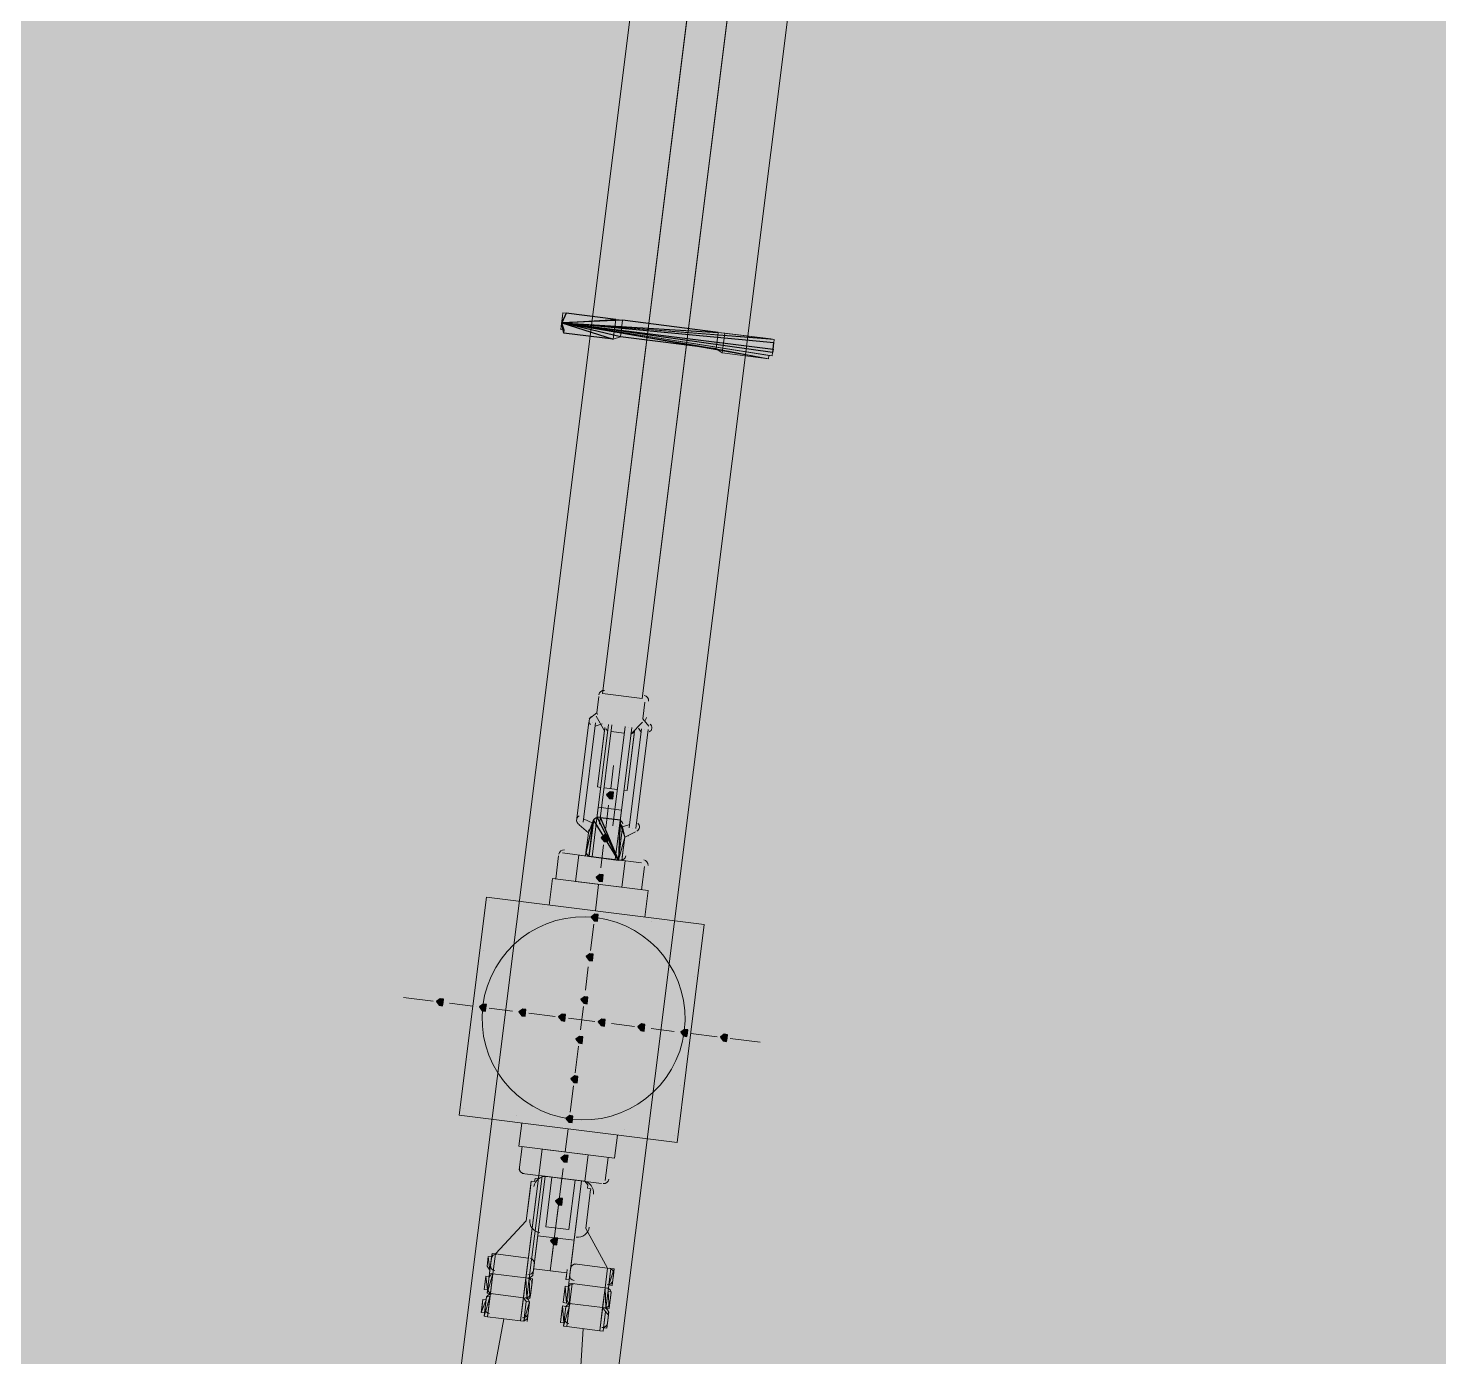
# Model space of a CAD drawing. Header units: metres. Extents: x -4 to 509425, y 7549 to 4732445.
# Drawn here: x 476060.98 to 476064.568, y 4719734.761 to 4719738.14 of the extents above; entities that cross this region are included whole.
import ezdxf

# ---------------------------------------------------------------- set-up
doc = ezdxf.new("R2010")
doc.units = ezdxf.units.M
doc.header["$LTSCALE"] = 0.01
doc.header["$MEASUREMENT"] = 0
doc.layers.get('0').update_dxf_attribs({"lineweight": 0})
doc.layers.add('_SUBESTACIÓN', color=1, linetype='Continuous')
doc.layers.add('SUBESTACION LA VID', color=253, linetype='Continuous')

# ---------------------------------------------------------------- blocks, each defined once
blk = doc.blocks.new('A$Cfff6051d')
at = {"layer": 'SUBESTACION LA VID', "transparency": 33554687}
h = blk.add_hatch(color=256, dxfattribs=at)
h.dxf.hatch_style = 2
h.paths.add_polyline_path([(476062.468, 4719736.1881), (476062.469, 4719736.1965), (476062.4606, 4719736.1976), (476062.4512, 4719736.1902), (476062.4585, 4719736.1808), (476062.4669, 4719736.1797)])
h = blk.add_hatch(color=256, dxfattribs=at)
h.dxf.hatch_style = 2
h.paths.add_polyline_path([(476062.4543, 4719736.0789), (476062.4553, 4719736.0873), (476062.4469, 4719736.0884), (476062.4375, 4719736.081), (476062.4448, 4719736.0716), (476062.4532, 4719736.0705)])
h = blk.add_hatch(color=256, dxfattribs=at)
h.dxf.hatch_style = 2
h.paths.add_polyline_path([(476062.4417, 4719735.9781), (476062.4427, 4719735.9865), (476062.4343, 4719735.9876), (476062.4249, 4719735.9802), (476062.4322, 4719735.9708), (476062.4406, 4719735.9697)])
h = blk.add_hatch(color=256, dxfattribs=at)
h.dxf.hatch_style = 2
h.paths.add_polyline_path([(476062.429, 4719735.8773), (476062.4301, 4719735.8857), (476062.4217, 4719735.8868), (476062.4122, 4719735.8794), (476062.4196, 4719735.87), (476062.428, 4719735.8689)])
h = blk.add_hatch(color=256, dxfattribs=at)
h.dxf.hatch_style = 2
h.paths.add_polyline_path([(476062.4164, 4719735.7765), (476062.4174, 4719735.7849), (476062.409, 4719735.786), (476062.3996, 4719735.7786), (476062.4069, 4719735.7692), (476062.4153, 4719735.7681)])
h = blk.add_hatch(color=256, dxfattribs=at)
h.dxf.hatch_style = 2
h.paths.add_polyline_path([(476062.0352, 4719735.6622), (476062.0362, 4719735.6706), (476062.0278, 4719735.6716), (476062.0184, 4719735.6643), (476062.0257, 4719735.6548), (476062.0341, 4719735.6538)])
h = blk.add_hatch(color=256, dxfattribs=at)
h.dxf.hatch_style = 2
h.paths.add_polyline_path([(476062.1444, 4719735.6485), (476062.1454, 4719735.6569), (476062.137, 4719735.6579), (476062.1276, 4719735.6506), (476062.1349, 4719735.6411), (476062.1433, 4719735.6401)])
h = blk.add_hatch(color=256, dxfattribs=at)
h.dxf.hatch_style = 2
h.paths.add_polyline_path([(476062.4027, 4719735.6673), (476062.4037, 4719735.6757), (476062.3953, 4719735.6768), (476062.3859, 4719735.6694), (476062.3932, 4719735.66), (476062.4016, 4719735.6589)])
h = blk.add_hatch(color=256, dxfattribs=at)
h.dxf.hatch_style = 2
h.paths.add_polyline_path([(476062.2452, 4719735.6359), (476062.2462, 4719735.6443), (476062.2378, 4719735.6453), (476062.2284, 4719735.638), (476062.2357, 4719735.6285), (476062.2441, 4719735.6275)])
h = blk.add_hatch(color=256, dxfattribs=at)
h.dxf.hatch_style = 2
h.paths.add_polyline_path([(476062.346, 4719735.6232), (476062.347, 4719735.6316), (476062.3386, 4719735.6327), (476062.3292, 4719735.6253), (476062.3365, 4719735.6159), (476062.3449, 4719735.6148)])
h = blk.add_hatch(color=256, dxfattribs=at)
h.dxf.hatch_style = 2
h.paths.add_polyline_path([(476062.4468, 4719735.6106), (476062.4478, 4719735.619), (476062.4394, 4719735.62), (476062.43, 4719735.6127), (476062.4373, 4719735.6032), (476062.4457, 4719735.6022)])
h = blk.add_hatch(color=256, dxfattribs=at)
h.dxf.hatch_style = 2
h.paths.add_polyline_path([(476062.5476, 4719735.5979), (476062.5486, 4719735.6063), (476062.5402, 4719735.6074), (476062.5308, 4719735.6), (476062.5381, 4719735.5906), (476062.5465, 4719735.5895)])
h = blk.add_hatch(color=256, dxfattribs=at)
h.dxf.hatch_style = 2
h.paths.add_polyline_path([(476062.6568, 4719735.5842), (476062.6578, 4719735.5927), (476062.6494, 4719735.5937), (476062.64, 4719735.5864), (476062.6473, 4719735.5769), (476062.6557, 4719735.5758)])
h = blk.add_hatch(color=256, dxfattribs=at)
h.dxf.hatch_style = 2
h.paths.add_polyline_path([(476062.39, 4719735.5665), (476062.3911, 4719735.5749), (476062.3827, 4719735.5759), (476062.3732, 4719735.5686), (476062.3806, 4719735.5591), (476062.389, 4719735.5581)])
h = blk.add_hatch(color=256, dxfattribs=at)
h.dxf.hatch_style = 2
h.paths.add_polyline_path([(476062.7576, 4719735.5716), (476062.7586, 4719735.58), (476062.7502, 4719735.5811), (476062.7408, 4719735.5737), (476062.7481, 4719735.5643), (476062.7565, 4719735.5632)])
h = blk.add_hatch(color=256, dxfattribs=at)
h.dxf.hatch_style = 2
h.paths.add_polyline_path([(476062.3774, 4719735.4657), (476062.3785, 4719735.4741), (476062.3701, 4719735.4751), (476062.3606, 4719735.4678), (476062.368, 4719735.4583), (476062.3764, 4719735.4573)])
h = blk.add_hatch(color=256, dxfattribs=at)
h.dxf.hatch_style = 2
h.paths.add_polyline_path([(476062.3648, 4719735.3649), (476062.3658, 4719735.3733), (476062.3574, 4719735.3743), (476062.348, 4719735.367), (476062.3553, 4719735.3575), (476062.3637, 4719735.3565)])
h = blk.add_hatch(color=256, dxfattribs=at)
h.dxf.hatch_style = 2
h.paths.add_polyline_path([(476062.3521, 4719735.2641), (476062.3532, 4719735.2725), (476062.3448, 4719735.2735), (476062.3353, 4719735.2662), (476062.3427, 4719735.2567), (476062.3511, 4719735.2557)])
h = blk.add_hatch(color=256, dxfattribs=at)
h.dxf.hatch_style = 2
h.paths.add_polyline_path([(476062.3384, 4719735.1549), (476062.3395, 4719735.1633), (476062.3311, 4719735.1643), (476062.3216, 4719735.157), (476062.329, 4719735.1475), (476062.3374, 4719735.1465)])
h = blk.add_hatch(color=256, dxfattribs=at)
h.dxf.hatch_style = 2
h.paths.add_polyline_path([(476062.3258, 4719735.0541), (476062.3269, 4719735.0625), (476062.3185, 4719735.0635), (476062.309, 4719735.0562), (476062.3164, 4719735.0467), (476062.3248, 4719735.0457)])
at = {"layer": 'SUBESTACION LA VID', "lineweight": 15}
for p, q in [((476063.1822, 4719742.3613), (476062.4408, 4719736.4475)), ((476063.283, 4719742.3487), (476062.5416, 4719736.4349)), ((476062.5416, 4719736.4349), (476062.4408, 4719736.4475)), ((476062.4313, 4719736.4402), (476062.4261, 4719736.3982)), ((476062.5437, 4719736.3834), (476062.5489, 4719736.4254)), ((476062.4061, 4719736.3751), (476062.3745, 4719736.123)), ((476062.4261, 4719736.3982), (476062.4071, 4719736.3835)), ((476062.4145, 4719736.374), (476062.4145, 4719736.374)), ((476062.425, 4719736.3898), (476062.446, 4719736.353)), ((476062.5132, 4719736.3446), (476062.5426, 4719736.375)), ((476062.5437, 4719736.3834), (476062.5584, 4719736.3645)), ((476062.3913, 4719736.1209), (476062.4229, 4719736.373)), ((476062.4218, 4719736.3646), (476062.4397, 4719736.3708)), ((476062.4333, 4719736.1157), (476062.4649, 4719736.3677)), ((476062.4628, 4719736.3509), (476062.4964, 4719736.3467)), ((476062.4669, 4719736.1115), (476062.4985, 4719736.3635)), ((476062.5153, 4719736.3614), (476062.4837, 4719736.1094)), ((476062.5069, 4719736.3624), (476062.5069, 4719736.3624)), ((476062.5405, 4719736.3582), (476062.5089, 4719736.1062)), ((476062.5257, 4719736.1041), (476062.5573, 4719736.3561)), ((476062.5395, 4719736.3498), (476062.5321, 4719736.3593)), ((476062.5489, 4719736.3572), (476062.5489, 4719736.3572)), ((476062.4617, 4719736.206), (476062.4691, 4719736.2648)), ((476062.4785, 4719736.2039), (476062.4449, 4719736.2081)), ((476062.4449, 4719736.2081), (476062.4785, 4719736.2039)), ((476062.449, 4719736.1052), (476062.4564, 4719736.164)), ((476062.3924, 4719736.1293), (476062.4165, 4719736.1178)), ((476062.4049, 4719736.0936), (476062.4176, 4719736.1262)), ((476062.4354, 4719736.1325), (476062.469, 4719736.1283)), ((476062.3818, 4719736.1136), (476062.4049, 4719736.0936)), ((476062.3829, 4719736.122), (476062.3829, 4719736.122)), ((476062.3986, 4719736.0432), (476062.4049, 4719736.0936)), ((476062.4753, 4719736.1104), (476062.4753, 4719736.1104)), ((476062.4848, 4719736.1178), (476062.4973, 4719736.0821)), ((476062.51, 4719736.1146), (476062.4921, 4719736.1083)), ((476062.5247, 4719736.0957), (476062.4973, 4719736.0821)), ((476062.5173, 4719736.1051), (476062.5173, 4719736.1051)), ((476062.4364, 4719736.0044), (476062.4438, 4719736.0632)), ((476062.4973, 4719736.0821), (476062.491, 4719736.0316)), ((476062.3219, 4719735.9761), (476062.3293, 4719736.0349)), ((476062.3388, 4719736.0422), (476062.4144, 4719736.0327)), ((476062.4816, 4719736.0243), (476062.406, 4719736.0338)), ((476062.4144, 4719736.0327), (476062.4732, 4719736.0254)), ((476062.4732, 4719736.0254), (476062.5404, 4719736.0169)), ((476062.5404, 4719735.9487), (476062.5477, 4719736.0075)), ((476062.3051, 4719735.9099), (476062.3135, 4719735.9771)), ((476062.3135, 4719735.9771), (476062.5572, 4719735.9466)), ((476062.4227, 4719735.8952), (476062.4311, 4719735.9624)), ((476062.5487, 4719735.8794), (476062.5572, 4719735.9466)), ((476062.1529, 4719735.9205), (476062.1529, 4719735.9205)), ((476062.2873, 4719735.9036), (476062.2873, 4719735.9036)), ((476062.4217, 4719735.8868), (476062.4217, 4719735.8868)), ((476062.4101, 4719735.7944), (476062.4185, 4719735.8616)), ((476062.5645, 4719735.8689), (476062.5645, 4719735.8689)), ((476062.6905, 4719735.8531), (476062.6905, 4719735.8531)), ((476062.1371, 4719735.7945), (476062.1371, 4719735.7945)), ((476062.3974, 4719735.6936), (476062.4048, 4719735.7524)), ((476062.6747, 4719735.7271), (476062.6747, 4719735.7271)), ((476062.01, 4719735.6653), (476061.9343, 4719735.6748)), ((476062.1108, 4719735.6527), (476062.052, 4719735.6601)), ((476062.1192, 4719735.6517), (476062.1192, 4719735.6517)), ((476062.2116, 4719735.6401), (476062.1528, 4719735.6474)), ((476062.3208, 4719735.6264), (476062.2536, 4719735.6348)), ((476062.4216, 4719735.6137), (476062.3544, 4719735.6222)), ((476062.3848, 4719735.5927), (476062.3922, 4719735.6516)), ((476062.5224, 4719735.6011), (476062.4636, 4719735.6085)), ((476062.6232, 4719735.5885), (476062.5644, 4719735.5958)), ((476062.3711, 4719735.4835), (476062.3795, 4719735.5507)), ((476062.6568, 4719735.5842), (476062.6568, 4719735.5842)), ((476062.7324, 4719735.5748), (476062.6652, 4719735.5832)), ((476062.8416, 4719735.5611), (476062.766, 4719735.5706)), ((476062.1023, 4719735.5172), (476062.1023, 4719735.5172)), ((476062.3585, 4719735.3827), (476062.3669, 4719735.4499)), ((476062.6399, 4719735.4498), (476062.6399, 4719735.4498)), ((476062.0865, 4719735.3912), (476062.0865, 4719735.3912)), ((476062.2209, 4719735.3744), (476062.2209, 4719735.3744)), ((476062.2356, 4719735.3555), (476062.2282, 4719735.2967)), ((476062.3458, 4719735.2819), (476062.3532, 4719735.3407)), ((476062.3553, 4719735.3575), (476062.3553, 4719735.3575)), ((476062.4981, 4719735.3396), (476062.4981, 4719735.3396)), ((476062.4792, 4719735.3249), (476062.4718, 4719735.2661)), ((476062.6241, 4719735.3238), (476062.6241, 4719735.3238)), ((476062.2282, 4719735.2967), (476062.4718, 4719735.2661)), ((476062.2366, 4719735.2956), (476062.2293, 4719735.2368)), ((476062.455, 4719735.2682), (476062.4477, 4719735.2094)), ((476062.2366, 4719735.2274), (476062.3122, 4719735.2179)), ((476062.3332, 4719735.1811), (476062.3406, 4719735.2399)), ((476062.2576, 4719735.1906), (476062.2471, 4719735.1066)), ((476062.3878, 4719735.2084), (476062.2954, 4719735.22)), ((476062.3122, 4719735.2179), (476062.371, 4719735.2105)), ((476062.371, 4719735.2105), (476062.4382, 4719735.2021)), ((476062.3983, 4719735.0876), (476062.4088, 4719735.1717)), ((476062.3206, 4719735.0803), (476062.3279, 4719735.1391)), ((476062.1683, 4719735.0226), (476062.2471, 4719735.1066)), ((476062.4539, 4719734.9868), (476062.3983, 4719735.0876)), ((476062.2765, 4719735.0688), (476062.3689, 4719735.0572)), ((476062.1683, 4719735.0226), (476062.2523, 4719735.0121)), ((476062.3079, 4719734.9795), (476062.3153, 4719735.0383)), ((476062.1473, 4719734.9911), (476062.1494, 4719735.0079)), ((476062.267, 4719734.9932), (476062.2649, 4719734.9764)), ((476062.3499, 4719734.9743), (476062.2659, 4719734.9848)), ((476062.351, 4719734.9827), (476062.3489, 4719734.9659)), ((476062.4539, 4719734.9868), (476062.3699, 4719734.9974)), ((476062.1399, 4719734.9323), (476062.1431, 4719734.9575)), ((476062.246, 4719734.9617), (476062.162, 4719734.9722)), ((476062.162, 4719734.9722), (476062.246, 4719734.9617)), ((476062.2607, 4719734.9428), (476062.2575, 4719734.9176)), ((476062.3636, 4719734.947), (476062.4476, 4719734.9364)), ((476062.4476, 4719734.9364), (476062.3636, 4719734.947)), ((476062.4665, 4719734.9511), (476062.4686, 4719734.9679)), ((476062.1336, 4719734.8819), (476062.1367, 4719734.9071)), ((476062.2396, 4719734.9113), (476062.1556, 4719734.9218)), ((476062.1556, 4719734.9218), (476062.2396, 4719734.9113)), ((476062.3447, 4719734.9323), (476062.3415, 4719734.9071)), ((476062.4591, 4719734.8923), (476062.4623, 4719734.9175)), ((476062.2543, 4719734.8924), (476062.2512, 4719734.8672)), ((476062.3383, 4719734.8819), (476062.3352, 4719734.8567)), ((476062.3573, 4719734.8966), (476062.4413, 4719734.886)), ((476062.4413, 4719734.886), (476062.3573, 4719734.8966)), ((476062.4528, 4719734.8419), (476062.4559, 4719734.8671)), ((476062.0114, 4719733.9075), (476062.1903, 4719734.8578)), ((476062.2323, 4719734.8525), (476062.1483, 4719734.863)), ((476062.3919, 4719734.8325), (476062.3306, 4719733.8675)), ((476062.3499, 4719734.8377), (476062.4339, 4719734.8272))]:
    blk.add_line(p, q, dxfattribs=at)
at = {"layer": 'SUBESTACION LA VID', "lineweight": 0}
for p, q in [((476062.3372, 4719737.3905), (476062.4915, 4719737.3968)), ((476062.3372, 4719737.3905), (476062.4863, 4719737.3548)), ((476062.2786, 4719735.2221), (476062.246, 4719734.9617)), ((476062.2954, 4719735.22), (476062.2638, 4719734.968)), ((476062.2638, 4719734.968), (476062.2954, 4719735.22)), ((476062.2638, 4719734.968), (476062.2954, 4719735.22)), ((476062.2638, 4719734.968), (476062.2954, 4719735.22)), ((476062.2638, 4719734.968), (476062.2954, 4719735.22)), ((476062.3562, 4719734.9564), (476062.3878, 4719735.2084)), ((476062.1504, 4719735.0163), (476062.1473, 4719734.9911)), ((476062.1504, 4719735.0163), (476062.1546, 4719734.9817)), ((476062.1599, 4719735.0237), (476062.1546, 4719734.9817)), ((476062.1599, 4719735.0237), (476062.1546, 4719734.9817)), ((476062.1588, 4719735.0153), (476062.1546, 4719734.9817)), ((476062.3478, 4719734.9575), (476062.3499, 4719734.9743)), ((476062.3478, 4719734.9575), (476062.3499, 4719734.9743)), ((476062.3478, 4719734.9575), (476062.3499, 4719734.9743)), ((476062.3489, 4719734.9659), (476062.3499, 4719734.9743)), ((476062.4539, 4719734.9868), (476062.4476, 4719734.9364)), ((476062.4623, 4719734.9858), (476062.456, 4719734.9354)), ((476062.4696, 4719734.9763), (476062.4654, 4719734.9427)), ((476062.4696, 4719734.9763), (476062.4654, 4719734.9427)), ((476062.4696, 4719734.9763), (476062.4654, 4719734.9427)), ((476062.1441, 4719734.9659), (476062.1399, 4719734.9323)), ((476062.1431, 4719734.9575), (476062.1399, 4719734.9323)), ((476062.1441, 4719734.9659), (476062.1483, 4719734.9313)), ((476062.162, 4719734.9722), (476062.1556, 4719734.9218)), ((476062.162, 4719734.9722), (476062.1556, 4719734.9218)), ((476062.248, 4719734.9102), (476062.246, 4719734.9617)), ((476062.248, 4719734.9102), (476062.2544, 4719734.9606)), ((476062.2564, 4719734.9092), (476062.2617, 4719734.9512)), ((476062.2564, 4719734.9092), (476062.2617, 4719734.9512)), ((476062.2564, 4719734.9092), (476062.2617, 4719734.9512)), ((476062.2564, 4719734.9092), (476062.2617, 4719734.9512)), ((476062.3405, 4719734.8987), (476062.3457, 4719734.9407)), ((476062.3415, 4719734.9071), (476062.3457, 4719734.9407)), ((476062.3415, 4719734.9071), (476062.3457, 4719734.9407)), ((476062.3489, 4719734.8976), (476062.3457, 4719734.9407)), ((476062.3489, 4719734.8976), (476062.3552, 4719734.948)), ((476062.3489, 4719734.8976), (476062.3552, 4719734.948)), ((476062.1367, 4719734.9071), (476062.1325, 4719734.8735)), ((476062.1451, 4719734.9061), (476062.1325, 4719734.8735)), ((476062.1367, 4719734.9071), (476062.1336, 4719734.8819)), ((476062.1462, 4719734.9145), (476062.1399, 4719734.8641)), ((476062.1546, 4719734.9134), (476062.1399, 4719734.8641)), ((476062.1462, 4719734.9145), (476062.1409, 4719734.8725)), ((476062.1462, 4719734.9145), (476062.1409, 4719734.8725)), ((476062.1462, 4719734.9145), (476062.1409, 4719734.8725)), ((476062.1451, 4719734.9061), (476062.1409, 4719734.8725)), ((476062.1546, 4719734.9134), (476062.1483, 4719734.863)), ((476062.1546, 4719734.9134), (476062.1483, 4719734.863)), ((476062.2323, 4719734.8525), (476062.2396, 4719734.9113)), ((476062.4339, 4719734.8272), (476062.4476, 4719734.9364)), ((476062.4549, 4719734.927), (476062.4497, 4719734.885)), ((476062.4633, 4719734.9259), (476062.4591, 4719734.8923)), ((476062.4633, 4719734.9259), (476062.4591, 4719734.8923)), ((476062.4633, 4719734.9259), (476062.4591, 4719734.8923)), ((476062.2407, 4719734.8514), (476062.247, 4719734.9018)), ((476062.2407, 4719734.8514), (476062.247, 4719734.9018)), ((476062.2501, 4719734.8588), (476062.2554, 4719734.9008)), ((476062.2501, 4719734.8588), (476062.2554, 4719734.9008)), ((476062.2501, 4719734.8588), (476062.2554, 4719734.9008)), ((476062.2501, 4719734.8588), (476062.2554, 4719734.9008)), ((476062.2501, 4719734.8588), (476062.2543, 4719734.8924)), ((476062.2501, 4719734.8588), (476062.2543, 4719734.8924)), ((476062.2501, 4719734.8588), (476062.2543, 4719734.8924)), ((476062.2512, 4719734.8672), (476062.2543, 4719734.8924)), ((476062.3341, 4719734.8483), (476062.3394, 4719734.8903)), ((476062.3341, 4719734.8483), (476062.3394, 4719734.8903)), ((476062.3341, 4719734.8483), (476062.3383, 4719734.8819)), ((476062.3341, 4719734.8483), (476062.3383, 4719734.8819)), ((476062.3341, 4719734.8483), (476062.3383, 4719734.8819)), ((476062.3352, 4719734.8567), (476062.3383, 4719734.8819)), ((476062.3352, 4719734.8567), (476062.3383, 4719734.8819)), ((476062.3352, 4719734.8567), (476062.3383, 4719734.8819)), ((476062.3415, 4719734.8388), (476062.3478, 4719734.8892)), ((476062.3499, 4719734.8377), (476062.3562, 4719734.8882)), ((476062.4402, 4719734.8776), (476062.4339, 4719734.8272)), ((476062.4486, 4719734.8766), (476062.4423, 4719734.8262)), ((476062.4486, 4719734.8766), (476062.4423, 4719734.8262)), ((476062.4486, 4719734.8766), (476062.4423, 4719734.8262)), ((476062.4486, 4719734.8766), (476062.4433, 4719734.8346)), ((476062.4486, 4719734.8766), (476062.4433, 4719734.8346)), ((476062.457, 4719734.8755), (476062.4517, 4719734.8335)), ((476062.4559, 4719734.8671), (476062.4517, 4719734.8335)), ((476062.4559, 4719734.8671), (476062.4517, 4719734.8335))]:
    blk.add_line(p, q, dxfattribs=at)
at = {"layer": 'SUBESTACION LA VID', "lineweight": 15}
for points in [[(476061.6303, 4719731.1396), (476066.0071, 4719766.0514), (476066.2483, 4719767.9751)], [(476066.6431, 4719767.9256), (476066.402, 4719766.0019), (476062.0251, 4719731.0901)], [(476063.1822, 4719742.3613), (476063.283, 4719742.3487), (476062.5416, 4719736.4349), (476062.4408, 4719736.4475), (476063.1822, 4719742.3613)], [(476062.3487, 4719737.4147), (476062.3403, 4719737.4157), (476062.3393, 4719737.4073), (476062.3361, 4719737.3821), (476062.3351, 4719737.3737), (476062.3435, 4719737.3727), (476062.3424, 4719737.3643), (476062.4684, 4719737.3485), (476062.4747, 4719737.3989), (476062.3487, 4719737.4147)], [(476062.8748, 4719737.3231), (476062.8769, 4719737.3399), (476062.8779, 4719737.3483), (476062.8695, 4719737.3494), (476062.7519, 4719737.3641), (476062.7351, 4719737.3662), (476062.4915, 4719737.3968), (476062.4747, 4719737.3989), (476062.3487, 4719737.4147), (476062.3403, 4719737.4157), (476062.3393, 4719737.4073), (476062.3372, 4719737.3905), (476062.8748, 4719737.3231)], [(476062.8748, 4719737.3231), (476062.8737, 4719737.3147), (476062.8727, 4719737.3063), (476062.8643, 4719737.3074), (476062.8632, 4719737.299), (476062.7456, 4719737.3137), (476062.7299, 4719737.3242), (476062.4863, 4719737.3548), (476062.4684, 4719737.3485), (476062.3424, 4719737.3643), (476062.3435, 4719737.3727), (476062.3351, 4719737.3737), (476062.3361, 4719737.3821), (476062.3372, 4719737.3905), (476062.8748, 4719737.3231)], [(476062.4747, 4719737.3989), (476062.4684, 4719737.3485), (476062.4863, 4719737.3548), (476062.4915, 4719737.3968), (476062.4747, 4719737.3989)], [(476062.7351, 4719737.3662), (476062.7299, 4719737.3242), (476062.4863, 4719737.3548), (476062.4915, 4719737.3968), (476062.7351, 4719737.3662)], [(476062.7519, 4719737.3641), (476062.7456, 4719737.3137), (476062.7299, 4719737.3242), (476062.7351, 4719737.3662), (476062.7519, 4719737.3641)], [(476062.8695, 4719737.3494), (476062.7519, 4719737.3641), (476062.7456, 4719737.3137), (476062.8632, 4719737.299), (476062.8643, 4719737.3074), (476062.8727, 4719737.3063), (476062.8737, 4719737.3147), (476062.8769, 4719737.3399), (476062.8779, 4719737.3483), (476062.8695, 4719737.3494)], [(476062.4249, 4719736.1167), (476062.4249, 4719736.1167), (476062.4565, 4719736.3687)], [(476062.447, 4719736.3614), (476062.4281, 4719736.2102), (476062.4365, 4719736.2091)], [(476062.4365, 4719736.2091), (476062.4281, 4719736.2102), (476062.446, 4719736.353)], [(476062.4953, 4719736.2018), (476062.5037, 4719736.2007), (476062.5227, 4719736.3519)], [(476062.5216, 4719736.3435), (476062.5037, 4719736.2007), (476062.4953, 4719736.2018)], [(476062.4144, 4719736.0327), (476062.4302, 4719736.1587), (476062.489, 4719736.1514), (476062.4732, 4719736.0254)], [(476062.4049, 4719736.0936), (476062.3986, 4719736.0432), (476062.3976, 4719736.0348), (476062.406, 4719736.0338), (476062.4816, 4719736.0243), (476062.49, 4719736.0232), (476062.491, 4719736.0316), (476062.4973, 4719736.0821), (476062.4921, 4719736.1083), (476062.4848, 4719736.1178), (476062.4858, 4719736.1262), (476062.4354, 4719736.1325), (476062.427, 4719736.1335), (476062.4176, 4719736.1262), (476062.4165, 4719736.1178), (476062.4049, 4719736.0936)], [(476062.3808, 4719736.0369), (476062.3723, 4719735.9697), (476062.49, 4719735.955), (476062.4984, 4719736.0222), (476062.3808, 4719736.0369)], [(476062.6999, 4719735.8604), (476062.6304, 4719735.306), (476062.076, 4719735.3755), (476062.1455, 4719735.9299), (476062.6999, 4719735.8604)], [(476062.2786, 4719735.2221), (476062.287, 4719735.2893), (476062.4046, 4719735.2746), (476062.3962, 4719735.2074), (476062.2786, 4719735.2221)], [(476062.2471, 4719735.1066), (476062.2576, 4719735.1906), (476062.2587, 4719735.199), (476062.2597, 4719735.2074), (476062.2681, 4719735.2064), (476062.2692, 4719735.2148), (476062.2776, 4719735.2137), (476062.2786, 4719735.2221), (476062.287, 4719735.2211), (476062.2954, 4719735.22), (476062.3374, 4719735.2147), (476062.3079, 4719734.9795), (476062.2659, 4719734.9848), (476062.2649, 4719734.9764), (476062.2638, 4719734.968), (476062.2544, 4719734.9606), (476062.246, 4719734.9617), (476062.2544, 4719734.9606), (476062.2628, 4719734.9596), (476062.2617, 4719734.9512), (476062.2607, 4719734.9428), (476062.2575, 4719734.9176), (476062.2564, 4719734.9092), (476062.248, 4719734.9102), (476062.2396, 4719734.9113), (476062.247, 4719734.9018), (476062.2554, 4719734.9008), (476062.2543, 4719734.8924), (476062.2512, 4719734.8672), (476062.2501, 4719734.8588), (476062.2407, 4719734.8514), (476062.2323, 4719734.8525), (476062.1483, 4719734.863), (476062.1399, 4719734.8641), (476062.1409, 4719734.8725), (476062.1325, 4719734.8735), (476062.1336, 4719734.8819), (476062.1367, 4719734.9071), (476062.1451, 4719734.9061), (476062.1462, 4719734.9145), (476062.1546, 4719734.9134), (476062.1556, 4719734.9218), (476062.1472, 4719734.9229), (476062.1483, 4719734.9313), (476062.1399, 4719734.9323), (476062.1431, 4719734.9575), (476062.1441, 4719734.9659), (476062.1525, 4719734.9649), (476062.1536, 4719734.9733), (476062.162, 4719734.9722), (476062.1536, 4719734.9733), (476062.1546, 4719734.9817), (476062.1473, 4719734.9911), (476062.1494, 4719735.0079), (476062.1504, 4719735.0163), (476062.1588, 4719735.0153), (476062.1599, 4719735.0237), (476062.1683, 4719735.0226), (476062.2471, 4719735.1066)], [(476062.3122, 4719735.2179), (476062.2964, 4719735.0919), (476062.3552, 4719735.0845), (476062.371, 4719735.2105)], [(476062.3983, 4719735.0876), (476062.4088, 4719735.1717), (476062.4099, 4719735.1801), (476062.4109, 4719735.1885), (476062.4025, 4719735.1895), (476062.4036, 4719735.1979), (476062.3962, 4719735.2074), (476062.3878, 4719735.2084), (476062.3374, 4719735.2147), (476062.3079, 4719734.9795), (476062.3499, 4719734.9743), (476062.3489, 4719734.9659), (476062.3478, 4719734.9575), (476062.3562, 4719734.9564), (476062.3552, 4719734.948), (476062.3636, 4719734.947), (476062.3552, 4719734.948), (476062.3541, 4719734.9396), (476062.3457, 4719734.9407), (476062.3447, 4719734.9323), (476062.3415, 4719734.9071), (476062.3405, 4719734.8987), (476062.3489, 4719734.8976), (476062.3573, 4719734.8966), (476062.3562, 4719734.8882), (476062.3478, 4719734.8892), (476062.3394, 4719734.8903), (476062.3383, 4719734.8819), (476062.3352, 4719734.8567), (476062.3341, 4719734.8483), (476062.3425, 4719734.8472), (476062.3415, 4719734.8388), (476062.3499, 4719734.8377), (476062.4339, 4719734.8272), (476062.4423, 4719734.8262), (476062.4433, 4719734.8346), (476062.4517, 4719734.8335), (476062.4528, 4719734.8419), (476062.4559, 4719734.8671), (476062.4486, 4719734.8766), (476062.4413, 4719734.886), (476062.4497, 4719734.885), (476062.4581, 4719734.8839), (476062.4591, 4719734.8923), (476062.4623, 4719734.9175), (476062.4633, 4719734.9259), (476062.4549, 4719734.927), (476062.456, 4719734.9354), (476062.4476, 4719734.9364), (476062.456, 4719734.9354), (476062.457, 4719734.9438), (476062.4654, 4719734.9427), (476062.4665, 4719734.9511), (476062.4686, 4719734.9679), (476062.4696, 4719734.9763), (476062.4707, 4719734.9847), (476062.4623, 4719734.9858), (476062.4539, 4719734.9868), (476062.3983, 4719735.0876)]]:
    blk.add_lwpolyline(points, dxfattribs=at)
at = {"layer": 'SUBESTACION LA VID', "lineweight": 0}
for points in [[(476062.3372, 4719737.3905), (476062.3393, 4719737.4073), (476062.3372, 4719737.3905), (476062.3393, 4719737.4073), (476062.3372, 4719737.3905), (476062.3393, 4719737.4073), (476062.3372, 4719737.3905), (476062.3393, 4719737.4073), (476062.3372, 4719737.3905), (476062.3403, 4719737.4157), (476062.3372, 4719737.3905), (476062.3403, 4719737.4157), (476062.3372, 4719737.3905), (476062.3403, 4719737.4157), (476062.3372, 4719737.3905), (476062.3403, 4719737.4157), (476062.3372, 4719737.3905), (476062.3403, 4719737.4157), (476062.3372, 4719737.3905), (476062.3487, 4719737.4147), (476062.3372, 4719737.3905), (476062.3487, 4719737.4147), (476062.3372, 4719737.3905), (476062.3487, 4719737.4147), (476062.3372, 4719737.3905), (476062.3487, 4719737.4147), (476062.3372, 4719737.3905), (476062.3487, 4719737.4147), (476062.3372, 4719737.3905), (476062.3487, 4719737.4147)], [(476062.3372, 4719737.3905), (476062.3351, 4719737.3737), (476062.3372, 4719737.3905), (476062.3351, 4719737.3737), (476062.3372, 4719737.3905), (476062.3351, 4719737.3737), (476062.3372, 4719737.3905), (476062.3351, 4719737.3737), (476062.3372, 4719737.3905), (476062.3351, 4719737.3737), (476062.3372, 4719737.3905), (476062.3351, 4719737.3737), (476062.3372, 4719737.3905), (476062.3351, 4719737.3737), (476062.3372, 4719737.3905), (476062.3351, 4719737.3737)], [(476062.3372, 4719737.3905), (476062.3361, 4719737.3821), (476062.3372, 4719737.3905), (476062.3361, 4719737.3821)], [(476062.7351, 4719737.3662), (476062.8695, 4719737.3494), (476062.3372, 4719737.3905), (476062.8695, 4719737.3494), (476062.3372, 4719737.3905), (476062.8695, 4719737.3494)], [(476062.3372, 4719737.3905), (476062.8779, 4719737.3483), (476062.3372, 4719737.3905), (476062.8779, 4719737.3483), (476062.3372, 4719737.3905), (476062.8779, 4719737.3483), (476062.3372, 4719737.3905), (476062.8769, 4719737.3399), (476062.3372, 4719737.3905), (476062.8769, 4719737.3399), (476062.3372, 4719737.3905), (476062.8769, 4719737.3399), (476062.3372, 4719737.3905), (476062.8769, 4719737.3399), (476062.8748, 4719737.3231)], [(476062.3372, 4719737.3905), (476062.3435, 4719737.3727), (476062.3372, 4719737.3905), (476062.3435, 4719737.3727), (476062.3372, 4719737.3905), (476062.3435, 4719737.3727), (476062.3372, 4719737.3905), (476062.3435, 4719737.3727), (476062.3372, 4719737.3905), (476062.3424, 4719737.3643), (476062.3372, 4719737.3905), (476062.3424, 4719737.3643)], [(476062.7299, 4719737.3242), (476062.8632, 4719737.299), (476062.3372, 4719737.3905), (476062.8632, 4719737.299)], [(476062.3372, 4719737.3905), (476062.8643, 4719737.3074), (476062.3372, 4719737.3905), (476062.8727, 4719737.3063), (476062.3372, 4719737.3905), (476062.8727, 4719737.3063), (476062.3372, 4719737.3905), (476062.8727, 4719737.3063), (476062.3372, 4719737.3905), (476062.8727, 4719737.3063), (476062.3372, 4719737.3905), (476062.8727, 4719737.3063), (476062.3372, 4719737.3905), (476062.8737, 4719737.3147), (476062.3372, 4719737.3905), (476062.8737, 4719737.3147), (476062.8748, 4719737.3231)], [(476062.4176, 4719736.1262), (476062.406, 4719736.0338), (476062.4165, 4719736.1178), (476062.3976, 4719736.0348), (476062.4165, 4719736.1178), (476062.3976, 4719736.0348), (476062.4165, 4719736.1178), (476062.3976, 4719736.0348)], [(476062.427, 4719736.1335), (476062.4816, 4719736.0243), (476062.4176, 4719736.1262), (476062.4816, 4719736.0243), (476062.4176, 4719736.1262)], [(476062.4165, 4719736.1178), (476062.3986, 4719736.0432), (476062.4049, 4719736.0936), (476062.3986, 4719736.0432), (476062.4049, 4719736.0936), (476062.3986, 4719736.0432), (476062.4049, 4719736.0936)], [(476062.4973, 4719736.0821), (476062.4816, 4719736.0243), (476062.4973, 4719736.0821), (476062.4816, 4719736.0243), (476062.4921, 4719736.1083), (476062.4816, 4719736.0243), (476062.4848, 4719736.1178), (476062.4816, 4719736.0243), (476062.4848, 4719736.1178), (476062.4816, 4719736.0243), (476062.4848, 4719736.1178)], [(476062.4973, 4719736.0821), (476062.491, 4719736.0316), (476062.4973, 4719736.0821), (476062.491, 4719736.0316), (476062.4973, 4719736.0821), (476062.49, 4719736.0232)], [(476062.2786, 4719735.2221), (476062.2323, 4719734.8525), (476062.246, 4719734.9617), (476062.2396, 4719734.9113)], [(476062.2587, 4719735.199), (476062.2471, 4719735.1066), (476062.2597, 4719735.2074)], [(476062.248, 4719734.9102), (476062.2544, 4719734.9606), (476062.287, 4719735.2211)], [(476062.287, 4719735.2211), (476062.2544, 4719734.9606), (476062.248, 4719734.9102)], [(476062.287, 4719735.2211), (476062.2544, 4719734.9606), (476062.248, 4719734.9102)], [(476062.248, 4719734.9102), (476062.2544, 4719734.9606), (476062.287, 4719735.2211), (476062.2544, 4719734.9606)], [(476062.2954, 4719735.22), (476062.2649, 4719734.9764), (476062.2659, 4719734.9848)], [(476062.3562, 4719734.9564), (476062.3878, 4719735.2084), (476062.3552, 4719734.948), (476062.3489, 4719734.8976)], [(476062.3489, 4719734.8976), (476062.3552, 4719734.948), (476062.3878, 4719735.2084)], [(476062.3489, 4719734.8976), (476062.3552, 4719734.948), (476062.3878, 4719735.2084)], [(476062.3489, 4719734.8976), (476062.3552, 4719734.948), (476062.3878, 4719735.2084)], [(476062.3878, 4719735.2084), (476062.3552, 4719734.948), (476062.3573, 4719734.8966), (476062.3552, 4719734.948)], [(476062.1599, 4719735.0237), (476062.1536, 4719734.9733), (476062.1472, 4719734.9229)], [(476062.1472, 4719734.9229), (476062.1536, 4719734.9733), (476062.1599, 4719735.0237)], [(476062.1472, 4719734.9229), (476062.162, 4719734.9722), (476062.1683, 4719735.0226)], [(476062.1588, 4719735.0153), (476062.1546, 4719734.9817), (476062.1588, 4719735.0153)], [(476062.1683, 4719735.0226), (476062.162, 4719734.9722), (476062.1556, 4719734.9218)], [(476062.1683, 4719735.0226), (476062.162, 4719734.9722), (476062.1683, 4719735.0226)], [(476062.4539, 4719734.9868), (476062.4476, 4719734.9364), (476062.4497, 4719734.885)], [(476062.4623, 4719734.9858), (476062.456, 4719734.9354), (476062.4497, 4719734.885)], [(476062.4497, 4719734.885), (476062.456, 4719734.9354), (476062.4623, 4719734.9858)], [(476062.4623, 4719734.9858), (476062.456, 4719734.9354), (476062.4497, 4719734.885)], [(476062.4623, 4719734.9858), (476062.457, 4719734.9438), (476062.4707, 4719734.9847)], [(476062.4654, 4719734.9427), (476062.4696, 4719734.9763), (476062.4665, 4719734.9511)], [(476062.1525, 4719734.9649), (476062.1472, 4719734.9229), (476062.1525, 4719734.9649)], [(476062.162, 4719734.9722), (476062.1483, 4719734.863), (476062.1556, 4719734.9218)], [(476062.1525, 4719734.9649), (476062.1483, 4719734.9313), (476062.1525, 4719734.9649)], [(476062.248, 4719734.9102), (476062.2544, 4719734.9606), (476062.2564, 4719734.9092)], [(476062.2564, 4719734.9092), (476062.2617, 4719734.9512), (476062.2564, 4719734.9092)], [(476062.2575, 4719734.9176), (476062.2617, 4719734.9512), (476062.2575, 4719734.9176)], [(476062.2575, 4719734.9176), (476062.2617, 4719734.9512), (476062.2575, 4719734.9176)], [(476062.2617, 4719734.9512), (476062.2575, 4719734.9176), (476062.2607, 4719734.9428)], [(476062.2575, 4719734.9176), (476062.2607, 4719734.9428), (476062.2575, 4719734.9176)], [(476062.3405, 4719734.8987), (476062.3457, 4719734.9407), (476062.3405, 4719734.8987)], [(476062.3415, 4719734.9071), (476062.3457, 4719734.9407), (476062.3415, 4719734.9071)], [(476062.3415, 4719734.9071), (476062.3457, 4719734.9407), (476062.3415, 4719734.9071)], [(476062.3541, 4719734.9396), (476062.3489, 4719734.8976), (476062.3552, 4719734.948)], [(476062.3636, 4719734.947), (476062.3499, 4719734.8377), (476062.3573, 4719734.8966)], [(476062.3415, 4719734.9071), (476062.3447, 4719734.9323), (476062.3415, 4719734.9071)], [(476062.4339, 4719734.8272), (476062.4413, 4719734.886), (476062.4476, 4719734.9364)], [(476062.4497, 4719734.885), (476062.4549, 4719734.927), (476062.4581, 4719734.8839)], [(476062.4623, 4719734.9175), (476062.4591, 4719734.8923), (476062.4633, 4719734.9259)], [(476062.2407, 4719734.8514), (476062.247, 4719734.9018), (476062.2407, 4719734.8514)], [(476062.2407, 4719734.8514), (476062.247, 4719734.9018), (476062.2407, 4719734.8514)], [(476062.2407, 4719734.8514), (476062.247, 4719734.9018), (476062.2407, 4719734.8514)], [(476062.2407, 4719734.8514), (476062.247, 4719734.9018), (476062.2407, 4719734.8514)], [(476062.2407, 4719734.8514), (476062.2554, 4719734.9008), (476062.2491, 4719734.8504)], [(476062.2501, 4719734.8588), (476062.2554, 4719734.9008), (476062.2501, 4719734.8588)], [(476062.2501, 4719734.8588), (476062.2543, 4719734.8924), (476062.2501, 4719734.8588)], [(476062.2512, 4719734.8672), (476062.2543, 4719734.8924), (476062.2512, 4719734.8672)], [(476062.3352, 4719734.8567), (476062.3383, 4719734.8819), (476062.3341, 4719734.8483)], [(476062.3425, 4719734.8472), (476062.3394, 4719734.8903), (476062.3425, 4719734.8472)], [(476062.3415, 4719734.8388), (476062.3478, 4719734.8892), (476062.3415, 4719734.8388)], [(476062.3415, 4719734.8388), (476062.3478, 4719734.8892), (476062.3415, 4719734.8388)], [(476062.3415, 4719734.8388), (476062.3478, 4719734.8892), (476062.3415, 4719734.8388)], [(476062.3415, 4719734.8388), (476062.3478, 4719734.8892), (476062.3415, 4719734.8388)], [(476062.3415, 4719734.8388), (476062.3562, 4719734.8882), (476062.3499, 4719734.8377)], [(476062.3425, 4719734.8472), (476062.3478, 4719734.8892), (476062.3425, 4719734.8472)], [(476062.4528, 4719734.8419), (476062.4559, 4719734.8671), (476062.4517, 4719734.8335)]]:
    blk.add_lwpolyline(points, dxfattribs=at)
at = {"layer": 'SUBESTACION LA VID'}
for points in [[(476062.4747, 4719737.3989), (476062.3487, 4719737.4147), (476062.3372, 4719737.3905)], [(476062.7351, 4719737.3662), (476062.4915, 4719737.3968), (476062.3372, 4719737.3905)], [(476062.8748, 4719737.3231), (476062.8769, 4719737.3399), (476062.3372, 4719737.3905)], [(476062.4684, 4719737.3485), (476062.3424, 4719737.3643), (476062.3372, 4719737.3905)], [(476062.7299, 4719737.3242), (476062.4863, 4719737.3548), (476062.3372, 4719737.3905)], [(476062.8748, 4719737.3231), (476062.8737, 4719737.3147), (476062.3372, 4719737.3905)], [(476062.468, 4719736.1881), (476062.469, 4719736.1965), (476062.4606, 4719736.1976), (476062.4512, 4719736.1902), (476062.4585, 4719736.1808), (476062.4669, 4719736.1797)], [(476062.406, 4719736.0338), (476062.4816, 4719736.0243), (476062.4176, 4719736.1262)], [(476062.4543, 4719736.0789), (476062.4553, 4719736.0873), (476062.4469, 4719736.0884), (476062.4375, 4719736.081), (476062.4448, 4719736.0716), (476062.4532, 4719736.0705)], [(476062.4417, 4719735.9781), (476062.4427, 4719735.9865), (476062.4343, 4719735.9876), (476062.4249, 4719735.9802), (476062.4322, 4719735.9708), (476062.4406, 4719735.9697)], [(476062.429, 4719735.8773), (476062.4301, 4719735.8857), (476062.4217, 4719735.8868), (476062.4122, 4719735.8794), (476062.4196, 4719735.87), (476062.428, 4719735.8689)], [(476062.4164, 4719735.7765), (476062.4174, 4719735.7849), (476062.409, 4719735.786), (476062.3996, 4719735.7786), (476062.4069, 4719735.7692), (476062.4153, 4719735.7681)], [(476062.0352, 4719735.6622), (476062.0362, 4719735.6706), (476062.0278, 4719735.6716), (476062.0184, 4719735.6643), (476062.0257, 4719735.6548), (476062.0341, 4719735.6538)], [(476062.1444, 4719735.6485), (476062.1454, 4719735.6569), (476062.137, 4719735.6579), (476062.1276, 4719735.6506), (476062.1349, 4719735.6411), (476062.1433, 4719735.6401)], [(476062.4027, 4719735.6673), (476062.4037, 4719735.6757), (476062.3953, 4719735.6768), (476062.3859, 4719735.6694), (476062.3932, 4719735.66), (476062.4016, 4719735.6589)], [(476062.2452, 4719735.6359), (476062.2462, 4719735.6443), (476062.2378, 4719735.6453), (476062.2284, 4719735.638), (476062.2357, 4719735.6285), (476062.2441, 4719735.6275)], [(476062.346, 4719735.6232), (476062.347, 4719735.6316), (476062.3386, 4719735.6327), (476062.3292, 4719735.6253), (476062.3365, 4719735.6159), (476062.3449, 4719735.6148)], [(476062.4468, 4719735.6106), (476062.4478, 4719735.619), (476062.4394, 4719735.62), (476062.43, 4719735.6127), (476062.4373, 4719735.6032), (476062.4457, 4719735.6022)], [(476062.5476, 4719735.5979), (476062.5486, 4719735.6063), (476062.5402, 4719735.6074), (476062.5308, 4719735.6), (476062.5381, 4719735.5906), (476062.5465, 4719735.5895)], [(476062.6568, 4719735.5842), (476062.6578, 4719735.5927), (476062.6494, 4719735.5937), (476062.64, 4719735.5864), (476062.6473, 4719735.5769), (476062.6557, 4719735.5758)], [(476062.39, 4719735.5665), (476062.3911, 4719735.5749), (476062.3827, 4719735.5759), (476062.3732, 4719735.5686), (476062.3806, 4719735.5591), (476062.389, 4719735.5581)], [(476062.7576, 4719735.5716), (476062.7586, 4719735.58), (476062.7502, 4719735.5811), (476062.7408, 4719735.5737), (476062.7481, 4719735.5643), (476062.7565, 4719735.5632)], [(476062.3774, 4719735.4657), (476062.3785, 4719735.4741), (476062.3701, 4719735.4751), (476062.3606, 4719735.4678), (476062.368, 4719735.4583), (476062.3764, 4719735.4573)], [(476062.3648, 4719735.3649), (476062.3658, 4719735.3733), (476062.3574, 4719735.3743), (476062.348, 4719735.367), (476062.3553, 4719735.3575), (476062.3637, 4719735.3565)], [(476062.3521, 4719735.2641), (476062.3532, 4719735.2725), (476062.3448, 4719735.2735), (476062.3353, 4719735.2662), (476062.3427, 4719735.2567), (476062.3511, 4719735.2557)], [(476062.3384, 4719735.1549), (476062.3395, 4719735.1633), (476062.3311, 4719735.1643), (476062.3216, 4719735.157), (476062.329, 4719735.1475), (476062.3374, 4719735.1465)], [(476062.3258, 4719735.0541), (476062.3269, 4719735.0625), (476062.3185, 4719735.0635), (476062.309, 4719735.0562), (476062.3164, 4719735.0467), (476062.3248, 4719735.0457)]]:
    blk.add_lwpolyline(points, close=True, dxfattribs=at)
at = {"layer": 'SUBESTACION LA VID', "lineweight": 0}
for points in [[(476062.4747, 4719737.3989), (476062.3487, 4719737.4147), (476062.3372, 4719737.3905)], [(476062.7351, 4719737.3662), (476062.4915, 4719737.3968), (476062.3372, 4719737.3905)], [(476062.8748, 4719737.3231), (476062.8769, 4719737.3399), (476062.3372, 4719737.3905)], [(476062.4684, 4719737.3485), (476062.3424, 4719737.3643), (476062.3372, 4719737.3905)], [(476062.7299, 4719737.3242), (476062.4863, 4719737.3548), (476062.3372, 4719737.3905)], [(476062.8748, 4719737.3231), (476062.8737, 4719737.3147), (476062.3372, 4719737.3905)], [(476062.468, 4719736.1881), (476062.469, 4719736.1965), (476062.4606, 4719736.1976), (476062.4512, 4719736.1902), (476062.4585, 4719736.1808), (476062.4669, 4719736.1797)], [(476062.406, 4719736.0338), (476062.4816, 4719736.0243), (476062.4176, 4719736.1262)], [(476062.4543, 4719736.0789), (476062.4553, 4719736.0873), (476062.4469, 4719736.0884), (476062.4375, 4719736.081), (476062.4448, 4719736.0716), (476062.4532, 4719736.0705)], [(476062.4417, 4719735.9781), (476062.4427, 4719735.9865), (476062.4343, 4719735.9876), (476062.4249, 4719735.9802), (476062.4322, 4719735.9708), (476062.4406, 4719735.9697)], [(476062.429, 4719735.8773), (476062.4301, 4719735.8857), (476062.4217, 4719735.8868), (476062.4122, 4719735.8794), (476062.4196, 4719735.87), (476062.428, 4719735.8689)], [(476062.4164, 4719735.7765), (476062.4174, 4719735.7849), (476062.409, 4719735.786), (476062.3996, 4719735.7786), (476062.4069, 4719735.7692), (476062.4153, 4719735.7681)], [(476062.0352, 4719735.6622), (476062.0362, 4719735.6706), (476062.0278, 4719735.6716), (476062.0184, 4719735.6643), (476062.0257, 4719735.6548), (476062.0341, 4719735.6538)], [(476062.1444, 4719735.6485), (476062.1454, 4719735.6569), (476062.137, 4719735.6579), (476062.1276, 4719735.6506), (476062.1349, 4719735.6411), (476062.1433, 4719735.6401)], [(476062.4027, 4719735.6673), (476062.4037, 4719735.6757), (476062.3953, 4719735.6768), (476062.3859, 4719735.6694), (476062.3932, 4719735.66), (476062.4016, 4719735.6589)], [(476062.2452, 4719735.6359), (476062.2462, 4719735.6443), (476062.2378, 4719735.6453), (476062.2284, 4719735.638), (476062.2357, 4719735.6285), (476062.2441, 4719735.6275)], [(476062.346, 4719735.6232), (476062.347, 4719735.6316), (476062.3386, 4719735.6327), (476062.3292, 4719735.6253), (476062.3365, 4719735.6159), (476062.3449, 4719735.6148)], [(476062.4468, 4719735.6106), (476062.4478, 4719735.619), (476062.4394, 4719735.62), (476062.43, 4719735.6127), (476062.4373, 4719735.6032), (476062.4457, 4719735.6022)], [(476062.5476, 4719735.5979), (476062.5486, 4719735.6063), (476062.5402, 4719735.6074), (476062.5308, 4719735.6), (476062.5381, 4719735.5906), (476062.5465, 4719735.5895)], [(476062.6568, 4719735.5842), (476062.6578, 4719735.5927), (476062.6494, 4719735.5937), (476062.64, 4719735.5864), (476062.6473, 4719735.5769), (476062.6557, 4719735.5758)], [(476062.39, 4719735.5665), (476062.3911, 4719735.5749), (476062.3827, 4719735.5759), (476062.3732, 4719735.5686), (476062.3806, 4719735.5591), (476062.389, 4719735.5581)], [(476062.7576, 4719735.5716), (476062.7586, 4719735.58), (476062.7502, 4719735.5811), (476062.7408, 4719735.5737), (476062.7481, 4719735.5643), (476062.7565, 4719735.5632)], [(476062.3774, 4719735.4657), (476062.3785, 4719735.4741), (476062.3701, 4719735.4751), (476062.3606, 4719735.4678), (476062.368, 4719735.4583), (476062.3764, 4719735.4573)], [(476062.3648, 4719735.3649), (476062.3658, 4719735.3733), (476062.3574, 4719735.3743), (476062.348, 4719735.367), (476062.3553, 4719735.3575), (476062.3637, 4719735.3565)], [(476062.3521, 4719735.2641), (476062.3532, 4719735.2725), (476062.3448, 4719735.2735), (476062.3353, 4719735.2662), (476062.3427, 4719735.2567), (476062.3511, 4719735.2557)], [(476062.3384, 4719735.1549), (476062.3395, 4719735.1633), (476062.3311, 4719735.1643), (476062.3216, 4719735.157), (476062.329, 4719735.1475), (476062.3374, 4719735.1465)], [(476062.3258, 4719735.0541), (476062.3269, 4719735.0625), (476062.3185, 4719735.0635), (476062.309, 4719735.0562), (476062.3164, 4719735.0467), (476062.3248, 4719735.0457)]]:
    blk.add_lwpolyline(points, close=True, dxfattribs=at)
at = {"layer": 'SUBESTACION LA VID', "lineweight": 15}
for points in [[(476062.446, 4719736.4554), (476062.4391, 4719736.4562), (476062.4327, 4719736.4513), (476062.4318, 4719736.4444)], [(476062.5579, 4719736.4286), (476062.5587, 4719736.4355), (476062.5538, 4719736.4419), (476062.5468, 4719736.4427)], [(476062.4266, 4719736.4024), (476062.4262, 4719736.3996), (476062.4268, 4719736.3968), (476062.4282, 4719736.3945)], [(476062.5491, 4719736.3793), (476062.551, 4719736.3813), (476062.5522, 4719736.3838), (476062.5526, 4719736.3866)], [(476062.4491, 4719736.3577), (476062.4502, 4719736.3559), (476062.4516, 4719736.3544), (476062.4534, 4719736.3533)], [(476062.5145, 4719736.3456), (476062.5177, 4719736.3467), (476062.5204, 4719736.349), (476062.5219, 4719736.3521)], [(476062.4261, 4719736.1326), (476062.4227, 4719736.1316), (476062.4198, 4719736.1292), (476062.4182, 4719736.126)], [(476062.4924, 4719736.1167), (476062.4917, 4719736.1202), (476062.4895, 4719736.1232), (476062.4865, 4719736.125)], [(476062.4067, 4719736.1019), (476062.4061, 4719736.1006), (476062.4056, 4719736.0992), (476062.4055, 4719736.0978)], [(476062.5063, 4719736.0852), (476062.5065, 4719736.0866), (476062.5064, 4719736.088), (476062.5061, 4719736.0894)], [(476062.344, 4719736.0501), (476062.3371, 4719736.051), (476062.3307, 4719736.046), (476062.3298, 4719736.0391)], [(476062.3991, 4719736.0474), (476062.3983, 4719736.0405), (476062.4032, 4719736.0341), (476062.4102, 4719736.0333)], [(476062.4858, 4719736.0238), (476062.4927, 4719736.0229), (476062.4991, 4719736.0278), (476062.5, 4719736.0348)], [(476062.5567, 4719736.0106), (476062.5575, 4719736.0176), (476062.5526, 4719736.0239), (476062.5456, 4719736.0248)], [(476062.2298, 4719735.241), (476062.2289, 4719735.2341), (476062.2338, 4719735.2277), (476062.2408, 4719735.2268)], [(476062.2996, 4719735.2195), (476062.2834, 4719735.2215), (476062.2686, 4719735.21), (476062.2665, 4719735.1938)], [(476062.4177, 4719735.1748), (476062.4198, 4719735.191), (476062.4083, 4719735.2059), (476062.392, 4719735.2079)], [(476062.4424, 4719735.2016), (476062.4494, 4719735.2007), (476062.4557, 4719735.2056), (476062.4566, 4719735.2126)], [(476062.256, 4719735.1098), (476062.254, 4719735.0935), (476062.2655, 4719735.0787), (476062.2817, 4719735.0767)], [(476062.3741, 4719735.0651), (476062.3904, 4719735.063), (476062.4052, 4719735.0746), (476062.4072, 4719735.0908)], [(476062.1725, 4719735.0221), (476062.1655, 4719735.023), (476062.1592, 4719735.018), (476062.1583, 4719735.0111)], [(476062.2675, 4719734.9974), (476062.2684, 4719735.0044), (476062.2634, 4719735.0107), (476062.2565, 4719735.0116)], [(476062.1562, 4719734.9943), (476062.1553, 4719734.9873), (476062.1603, 4719734.981), (476062.1672, 4719734.9801)], [(476062.2512, 4719734.9696), (476062.2582, 4719734.9687), (476062.2645, 4719734.9736), (476062.2654, 4719734.9806)], [(476062.3741, 4719734.9968), (476062.3671, 4719734.9977), (476062.3608, 4719734.9928), (476062.3599, 4719734.9858)], [(476062.4691, 4719734.9721), (476062.47, 4719734.9791), (476062.4651, 4719734.9854), (476062.4581, 4719734.9863)], [(476062.1662, 4719734.9717), (476062.1592, 4719734.9726), (476062.1529, 4719734.9676), (476062.152, 4719734.9607)], [(476062.2612, 4719734.947), (476062.2621, 4719734.9539), (476062.2571, 4719734.9603), (476062.2502, 4719734.9612)], [(476062.3678, 4719734.9464), (476062.3608, 4719734.9473), (476062.3545, 4719734.9424), (476062.3536, 4719734.9354)], [(476062.3578, 4719734.969), (476062.3569, 4719734.962), (476062.3619, 4719734.9557), (476062.3688, 4719734.9548)], [(476062.4528, 4719734.9443), (476062.4598, 4719734.9434), (476062.4661, 4719734.9484), (476062.467, 4719734.9553)], [(476062.1598, 4719734.9213), (476062.1529, 4719734.9222), (476062.1465, 4719734.9172), (476062.1457, 4719734.9103)], [(476062.1488, 4719734.9355), (476062.148, 4719734.9285), (476062.1529, 4719734.9222), (476062.1598, 4719734.9213)], [(476062.2439, 4719734.9108), (476062.2508, 4719734.9099), (476062.2572, 4719734.9148), (476062.258, 4719734.9218)], [(476062.2549, 4719734.8966), (476062.2557, 4719734.9035), (476062.2508, 4719734.9099), (476062.2439, 4719734.9108)], [(476062.3504, 4719734.9102), (476062.3496, 4719734.9032), (476062.3545, 4719734.8969), (476062.3615, 4719734.896)], [(476062.4628, 4719734.9217), (476062.4637, 4719734.9287), (476062.4587, 4719734.935), (476062.4518, 4719734.9359)], [(476062.1425, 4719734.8851), (476062.1416, 4719734.8781), (476062.1466, 4719734.8718), (476062.1535, 4719734.8709)], [(476062.2375, 4719734.8604), (476062.2445, 4719734.8595), (476062.2508, 4719734.8644), (476062.2517, 4719734.8714)], [(476062.3615, 4719734.896), (476062.3545, 4719734.8969), (476062.3481, 4719734.892), (476062.3473, 4719734.885)], [(476062.4455, 4719734.8855), (476062.4524, 4719734.8846), (476062.4588, 4719734.8896), (476062.4596, 4719734.8965)], [(476062.4565, 4719734.8713), (476062.4573, 4719734.8783), (476062.4524, 4719734.8846), (476062.4455, 4719734.8855)], [(476062.3441, 4719734.8598), (476062.3432, 4719734.8528), (476062.3482, 4719734.8465), (476062.3551, 4719734.8456)], [(476062.4391, 4719734.8351), (476062.4461, 4719734.8342), (476062.4524, 4719734.8392), (476062.4533, 4719734.8461)]]:
    blk.add_open_spline(points, degree=3, dxfattribs=at)
for points, knots in [([(476062.4133, 4719736.3889), (476062.4097, 4719736.387), (476062.4072, 4719736.3835), (476062.4067, 4719736.3795), (476062.4061, 4719736.3755), (476062.4074, 4719736.3715), (476062.4103, 4719736.3686)], [0, 0, 0, 0, 1, 1, 1, 2, 2, 2, 2]), ([(476062.56, 4719736.3499), (476062.5635, 4719736.3519), (476062.5658, 4719736.3555), (476062.5663, 4719736.3595), (476062.5667, 4719736.3635), (476062.5651, 4719736.3675), (476062.5621, 4719736.3702)], [0, 0, 0, 0, 1, 1, 1, 2, 2, 2, 2]), ([(476062.3812, 4719736.1366), (476062.3773, 4719736.1344), (476062.3749, 4719736.1302), (476062.3749, 4719736.1257), (476062.3749, 4719736.1212), (476062.3773, 4719736.117), (476062.3812, 4719736.1147)], [0, 0, 0, 0, 1, 1, 1, 2, 2, 2, 2]), ([(476062.5284, 4719736.0978), (476062.5318, 4719736.0998), (476062.5341, 4719736.1033), (476062.5346, 4719736.1072), (476062.5351, 4719736.1111), (476062.5338, 4719736.115), (476062.531, 4719736.1178)], [0, 0, 0, 0, 1, 1, 1, 2, 2, 2, 2]), ([(476062.4248, 4719735.8778), (476062.2833, 4719735.8956), (476062.1542, 4719735.7952), (476062.1365, 4719735.6537), (476062.1187, 4719735.5122), (476062.2191, 4719735.3832), (476062.3606, 4719735.3654), (476062.5021, 4719735.3477), (476062.6312, 4719735.448), (476062.6489, 4719735.5895), (476062.6666, 4719735.731), (476062.5663, 4719735.8601), (476062.4248, 4719735.8778)], [0, 0, 0, 0, 1, 1, 1, 2, 2, 2, 3, 3, 3, 4, 4, 4, 4])]:
    blk.add_open_spline(points, degree=3, knots=knots, dxfattribs=at)
at = {"layer": 'SUBESTACION LA VID'}
for points in [[(476062.427, 4719736.1335), (476062.427, 4719736.1335), (476062.4354, 4719736.1325), (476062.4354, 4719736.1325), (476062.4354, 4719736.1325), (476062.4816, 4719736.0243), (476062.4816, 4719736.0243), (476062.4816, 4719736.0243), (476062.427, 4719736.1335), (476062.427, 4719736.1335)], [(476062.4354, 4719736.1325), (476062.4354, 4719736.1325), (476062.4816, 4719736.0243), (476062.4816, 4719736.0243), (476062.4816, 4719736.0243), (476062.4858, 4719736.1262), (476062.4858, 4719736.1262), (476062.4858, 4719736.1262), (476062.4354, 4719736.1325), (476062.4354, 4719736.1325)]]:
    blk.add_open_spline(points, degree=3, knots=[0, 0, 0, 0, 1, 1, 1, 2, 2, 2, 3, 3, 3, 3], dxfattribs=at)
at = {"layer": 'SUBESTACION LA VID', "lineweight": 0}
for points in [[(476062.427, 4719736.1335), (476062.427, 4719736.1335), (476062.4354, 4719736.1325), (476062.4354, 4719736.1325), (476062.4354, 4719736.1325), (476062.4816, 4719736.0243), (476062.4816, 4719736.0243), (476062.4816, 4719736.0243), (476062.427, 4719736.1335), (476062.427, 4719736.1335)], [(476062.4354, 4719736.1325), (476062.4354, 4719736.1325), (476062.4816, 4719736.0243), (476062.4816, 4719736.0243), (476062.4816, 4719736.0243), (476062.4858, 4719736.1262), (476062.4858, 4719736.1262), (476062.4858, 4719736.1262), (476062.4354, 4719736.1325), (476062.4354, 4719736.1325)]]:
    blk.add_open_spline(points, degree=3, knots=[0, 0, 0, 0, 1, 1, 1, 2, 2, 2, 3, 3, 3, 3], dxfattribs=at)

msp = doc.modelspace()

# ---------------------------------------------------------------- hatches: boundary and pattern name
at = {"layer": '_SUBESTACIÓN', "transparency": 33554559}
h = msp.add_hatch(color=1, dxfattribs=at)
h.dxf.hatch_style = 1
h.paths.add_polyline_path([(475968.6399, 4719805.825), (476089.9386, 4719790.615), (476078.1686, 4719696.74), (475956.8686, 4719711.9502)])

# ---------------------------------------------------------------- block references
at = {"linetype": 'Continuous'}
msp.add_blockref('A$Cfff6051d', (0, 0), dxfattribs=at)

doc.saveas('drawing.dxf')
